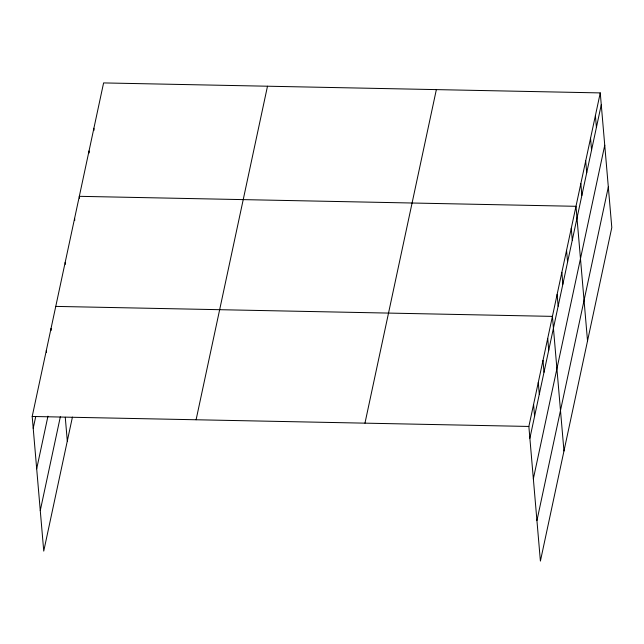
<?xml version="1.0" encoding="UTF-8"?>
<svg xmlns="http://www.w3.org/2000/svg" width="644" height="644" viewBox="0 0 644 644"><rect width="100%" height="100%" fill="white"/><g stroke="black" fill="none" stroke-linecap="round" stroke-linejoin="round"><path stroke-width="0.97" d="M72.426 417.095L43.744 551.095L32.2 416.467L103.595 82.923L600.256 92.905L611.8 227.533L540.405 561.077L528.861 426.449L600.256 92.905M33.214 428.284L35.67 416.797M36.684 468.816L47.954 416.169M40.266 510.571L60.343 416.773M196.098 419.759L267.493 86.216M364.963 423.156L436.358 89.613M529.875 438.266L601.271 104.722M533.353 478.798L604.748 145.254M536.935 520.553L608.322 187.01M55.762 306.399L552.423 316.381L563.967 451.009M32.2 416.467L528.861 426.449M595.402 115.582L596.416 127.407M590.548 138.267L591.562 150.084M585.694 160.944L586.708 172.769M580.84 183.629L581.854 195.446M587.529 340.942L575.986 206.305L79.317 196.323L79.486 198.296M571.268 228.322L572.283 240.14M566.559 250.339L567.573 262.156M561.85 272.348L562.864 284.173M557.132 294.364L558.147 306.182M547.714 338.39L548.728 350.215M542.997 360.407L544.011 372.224M538.287 382.423L539.302 394.241M533.578 404.432L534.592 416.257M93.887 128.285L94.056 130.249M89.033 150.962L89.202 152.934M74.607 218.34L74.776 220.312M65.181 262.366L65.35 264.338M65.269 417.304L67.298 441.027M51.045 328.408L51.214 330.38M46.336 350.425L46.505 352.397"/></g></svg>
